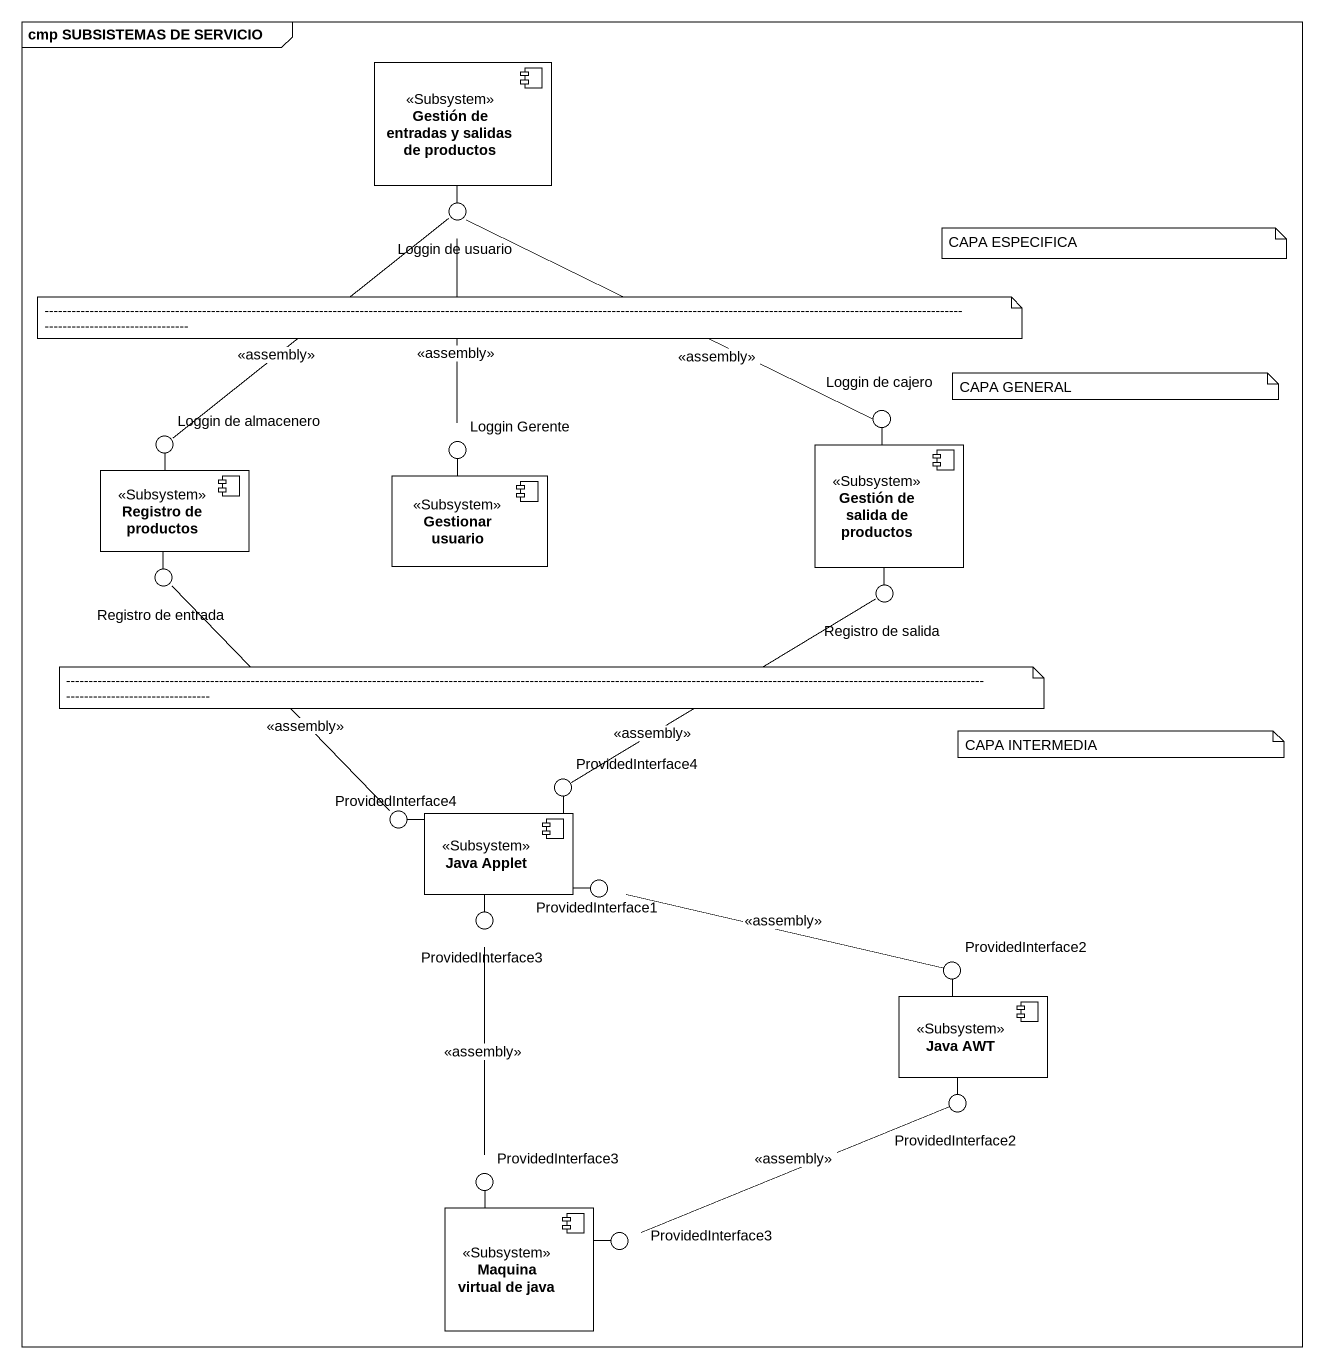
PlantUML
@startuml
mainframe cmp SUBSISTEMAS DE SERVICIO
component "Gestión de entradas y salidas de productos" as Gestión_de_entradas_y <<Subsystem>>
() "Loggin de usuario" as Loggin_de_usuario
() "Loggin de almacenero" as Loggin_de_almacenero
() "Loggin Gerente" as Loggin_Gerente
() "Loggin de cajero" as Loggin_de_cajero
component "Registro de productos" as Registro_de_productos <<Subsystem>>
component "Gestionar usuario" as Gestionar_usuario <<Subsystem>>
component "Gestión de salida de productos" as Gestión_de_salida_de <<Subsystem>>
() "Registro de entrada" as Registro_de_entrada
() "Registro de salida" as Registro_de_salida
() ProvidedInterface4
() "ProvidedInterface4" as ProvidedInterface4_2
component "Java Applet" as Java_Applet <<Subsystem>>
() ProvidedInterface3
() ProvidedInterface1
() ProvidedInterface2
component "Java AWT" as Java_AWT <<Subsystem>>
() "ProvidedInterface2" as ProvidedInterface2_2
() "ProvidedInterface3" as ProvidedInterface3_2
component "Maquina virtual de java" as Maquina_virtual_de_java <<Subsystem>>
() "ProvidedInterface3" as ProvidedInterface3_3
Gestión_de_entradas_y -- Loggin_de_usuario
Registro_de_productos -up- Loggin_de_almacenero
Gestionar_usuario -up- Loggin_Gerente
Gestión_de_salida_de -up- Loggin_de_cajero
Registro_de_productos -- Registro_de_entrada
Gestión_de_salida_de -- Registro_de_salida
Java_Applet -up- ProvidedInterface4
Java_Applet -left- ProvidedInterface4_2
Java_Applet -- ProvidedInterface3
Java_Applet -right- ProvidedInterface1
Java_AWT -up- ProvidedInterface2
Java_AWT -- ProvidedInterface2_2
Maquina_virtual_de_java -up- ProvidedInterface3_2
Maquina_virtual_de_java -right- ProvidedInterface3_3
Loggin_de_almacenero -up- Loggin_de_usuario : <<assembly>>
Loggin_Gerente -up- Loggin_de_usuario : <<assembly>>
Loggin_de_cajero -left- Loggin_de_usuario : <<assembly>>
ProvidedInterface4 -up- Registro_de_salida : <<assembly>>
ProvidedInterface4_2 -up- Registro_de_entrada : <<assembly>>
ProvidedInterface2 -left- ProvidedInterface1 : <<assembly>>
ProvidedInterface3_2 -up- ProvidedInterface3 : <<assembly>>
ProvidedInterface3_3 -right- ProvidedInterface2_2 : <<assembly>>
note as N1
  CAPA ESPECIFICA
end note
note as N2
  ~--~--~--~--~--~--~--~--~--~--~--~--~--~--~--~--~--~--~--~--~--~--~--~--~--~--~--~--~--~--~--~--~--~--~--~--~--~--~--~--~--~--~--~--~--~--~--~--~--~--~--~--~--~--~--~--~--~--~--~--~--~--~--~--~--~--~--~--~--~--~--~--~--~--~--~--~--~--~--~--~--~--~--~--~--~--~--~--~--~--~--~--~--~--~--~--~--~--~--~--~--~--~--~--~--~--~--~--~--~--~--~--~--~--~--~--~--~--
end note
note as N3
  CAPA GENERAL
end note
note as N4
  ~--~--~--~--~--~--~--~--~--~--~--~--~--~--~--~--~--~--~--~--~--~--~--~--~--~--~--~--~--~--~--~--~--~--~--~--~--~--~--~--~--~--~--~--~--~--~--~--~--~--~--~--~--~--~--~--~--~--~--~--~--~--~--~--~--~--~--~--~--~--~--~--~--~--~--~--~--~--~--~--~--~--~--~--~--~--~--~--~--~--~--~--~--~--~--~--~--~--~--~--~--~--~--~--~--~--~--~--~--~--~--~--~--~--~--~--~--~--
end note
note as N5
  CAPA INTERMEDIA
end note
@enduml
